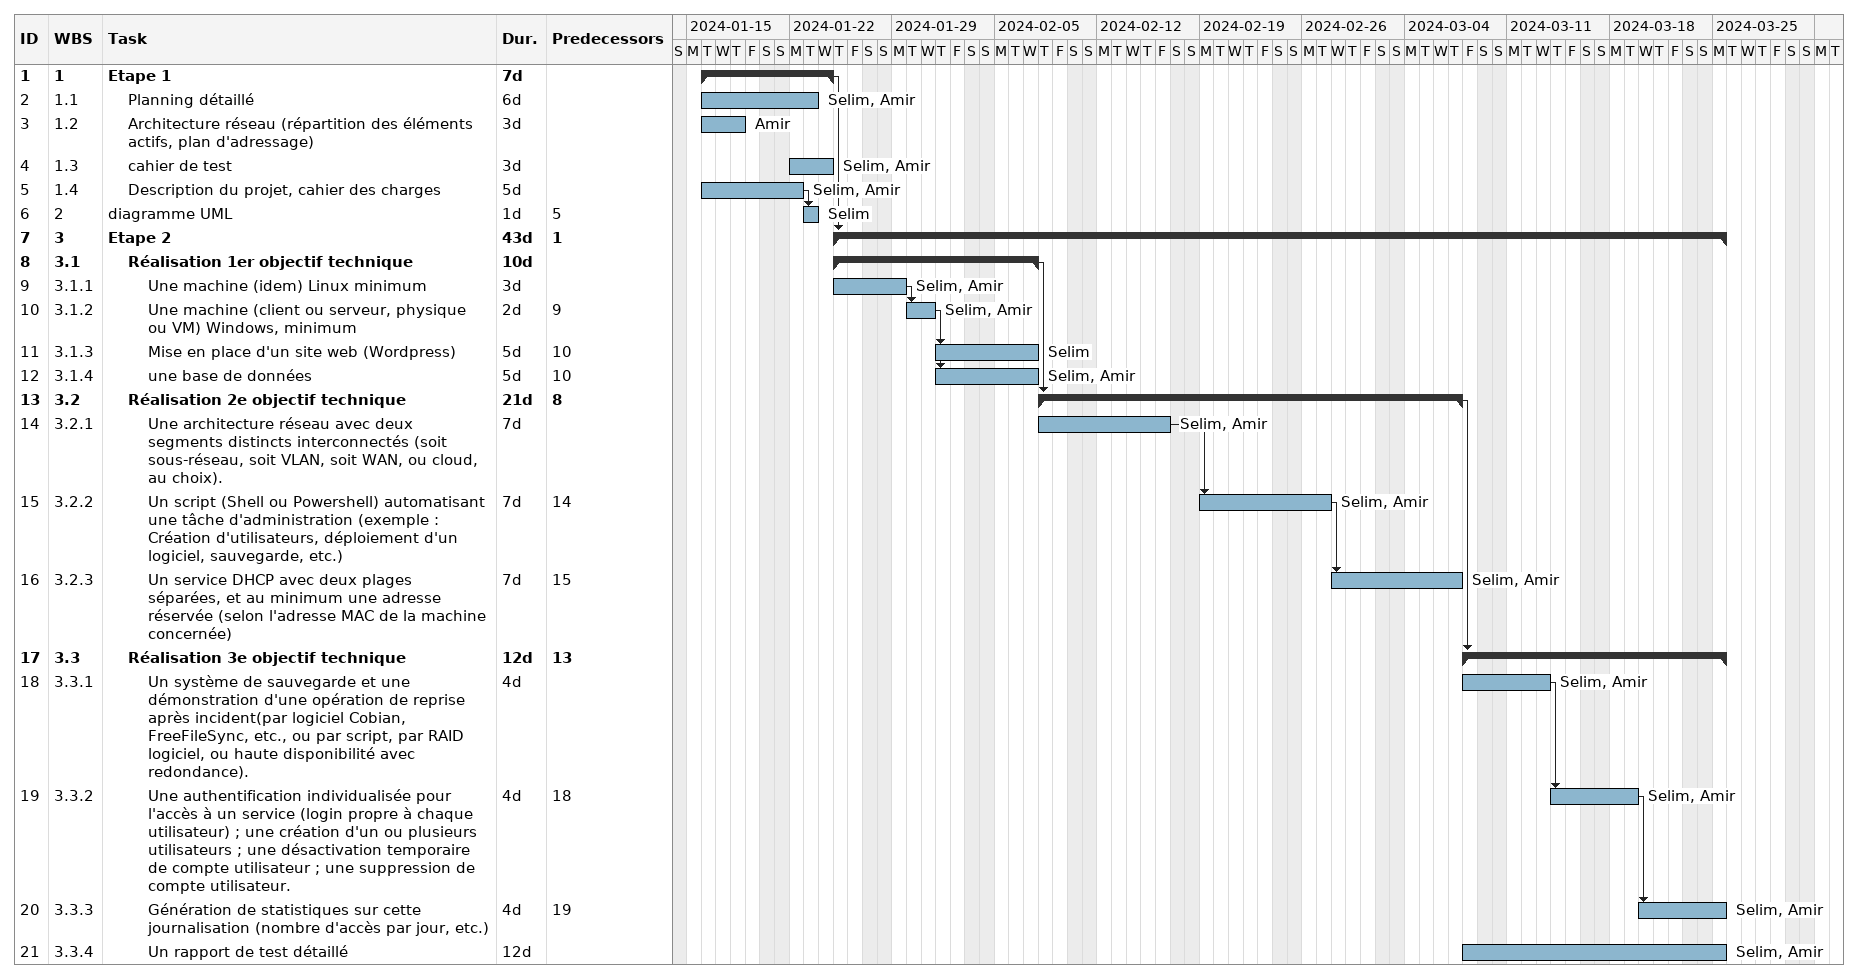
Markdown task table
| ID | WBS | Task | Duration | Start | Finish | Predecessors | Resources |
|---|---|---|---|---|---|---|---|
| 1 | 1 | **Etape 1** | 7d | 2024-01-16 | 2024-01-24 |  |  |
| 2 | 1.1 | Planning détaillé | 6d | 2024-01-16 | 2024-01-23 |  | Selim, Amir |
| 3 | 1.2 | Architecture réseau (répartition des éléments actifs, plan d'adressage) | 3d | 2024-01-16 | 2024-01-18 |  | Amir |
| 4 | 1.3 | cahier de test | 3d | 2024-01-22 | 2024-01-24 |  | Selim, Amir |
| 5 | 1.4 | Description du projet, cahier des charges | 5d | 2024-01-16 | 2024-01-22 |  | Selim, Amir |
| 6 | 2 | diagramme UML | 1d | 2024-01-23 | 2024-01-23 | 5 | Selim |
| 7 | 3 | **Etape 2** | 43d | 2024-01-25 | 2024-03-25 | 1 |  |
| 8 | 3.1 | **Réalisation 1er objectif technique** | 10d | 2024-01-25 | 2024-02-07 |  |  |
| 9 | 3.1.1 | Une machine (idem) Linux minimum | 3d | 2024-01-25 | 2024-01-29 |  | Selim, Amir |
| 10 | 3.1.2 | Une machine (client ou serveur, physique ou VM) Windows, minimum | 2d | 2024-01-30 | 2024-01-31 | 9 | Selim, Amir |
| 11 | 3.1.3 | Mise en place d'un site web (Wordpress) | 5d | 2024-02-01 | 2024-02-07 | 10 | Selim |
| 12 | 3.1.4 | une base de données | 5d | 2024-02-01 | 2024-02-07 | 10 | Selim, Amir |
| 13 | 3.2 | **Réalisation 2e objectif technique** | 21d | 2024-02-08 | 2024-03-07 | 8 |  |
| 14 | 3.2.1 | Une architecture réseau avec deux segments distincts interconnectés (soit sous-réseau, soit VLAN, soit WAN, ou cloud, au choix). | 7d | 2024-02-08 | 2024-02-16 |  | Selim, Amir |
| 15 | 3.2.2 | Un script (Shell ou Powershell) automatisant une tâche d'administration (exemple : Création d'utilisateurs, déploiement d'un logiciel, sauvegarde, etc.) | 7d | 2024-02-19 | 2024-02-27 | 14 | Selim, Amir |
| 16 | 3.2.3 | Un service DHCP avec deux plages séparées, et au minimum une adresse réservée (selon l'adresse MAC de la machine concernée) | 7d | 2024-02-28 | 2024-03-07 | 15 | Selim, Amir |
| 17 | 3.3 | **Réalisation 3e objectif technique** | 12d | 2024-03-08 | 2024-03-25 | 13 |  |
| 18 | 3.3.1 | Un système de sauvegarde et une démonstration d'une opération de reprise après incident(par logiciel Cobian, FreeFileSync, etc., ou par script, par RAID logiciel, ou haute disponibilité avec redondance). | 4d | 2024-03-08 | 2024-03-13 |  | Selim, Amir |
| 19 | 3.3.2 | Une authentification individualisée pour l'accès à un service (login propre à chaque utilisateur) ; une création d'un ou plusieurs utilisateurs ; une désactivation temporaire de compte utilisateur ; une suppression de compte utilisateur. | 4d | 2024-03-14 | 2024-03-19 | 18 | Selim, Amir |
| 20 | 3.3.3 | Génération de statistiques sur cette journalisation (nombre d'accès par jour, etc.) | 4d | 2024-03-20 | 2024-03-25 | 19 | Selim, Amir |
| 21 | 3.3.4 | Un rapport de test détaillé | 12d | 2024-03-08 | 2024-03-25 |  | Selim, Amir |
